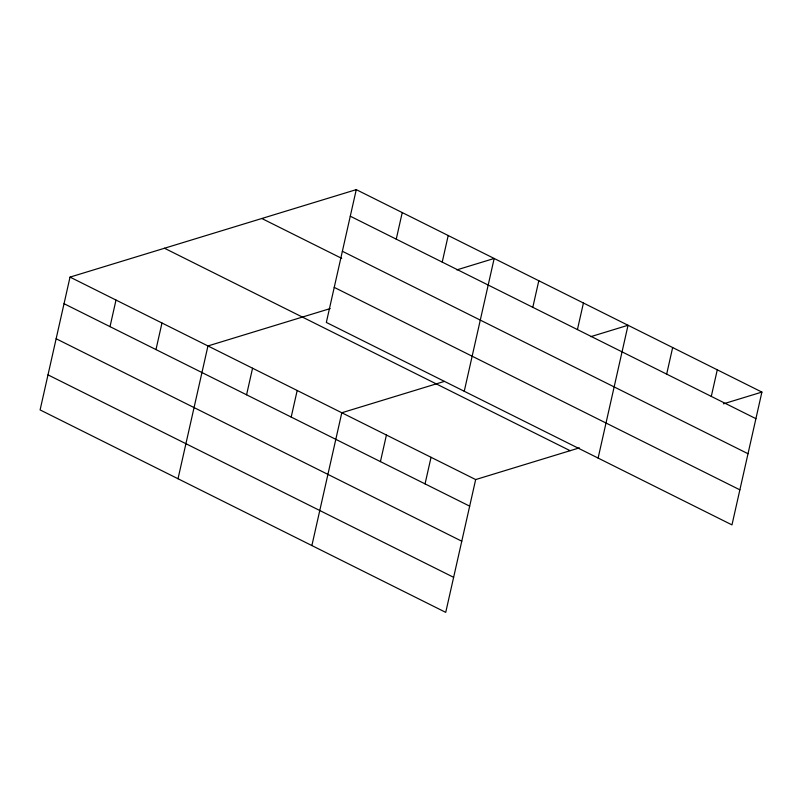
<?xml version="1.0" encoding="UTF-8"?>
<svg xmlns="http://www.w3.org/2000/svg" width="802" height="802" viewBox="0 0 802 802"><rect width="100%" height="100%" fill="white"/><g stroke="black" fill="none" stroke-linecap="round" stroke-linejoin="round"><path stroke-width="1.2" d="M356.268 189.633L326.334 322.434L731.975 524.889L761.9 392.088L356.268 189.633L70.025 277.111L40.1 409.912L445.732 612.367L475.666 479.566L579.395 447.867M110.014 326.645L115.999 300.058M155.979 349.582L161.974 323.005M178.014 478.754L207.949 345.953L330.203 308.58M246.575 394.805L252.56 368.218M291.196 417.07L297.181 390.494M311.878 545.561L341.802 412.759L444.368 381.411M396.248 239.156L402.233 212.57M380.429 461.611L386.424 435.035M442.223 262.104L448.208 235.517M425.05 483.877L431.045 457.3M464.248 391.266L494.182 258.465L456.859 269.873M532.809 307.316L538.804 280.73M577.43 329.582L583.425 303.006M598.112 458.072L628.036 325.271L590.723 336.68M666.673 374.123L672.657 347.547M711.294 396.399L717.279 369.812M723.414 403.847L761.9 392.088M350.273 216.209L755.905 418.664M342.374 251.267L748.005 453.721M261.803 218.495L341.712 258.374M334.233 287.377L739.875 489.832M164.49 248.239L570.122 450.704M70.025 277.111L475.666 479.566M64.04 303.697L469.671 506.152M56.14 338.745L461.772 541.2M48 374.865L453.631 577.32"/></g></svg>
